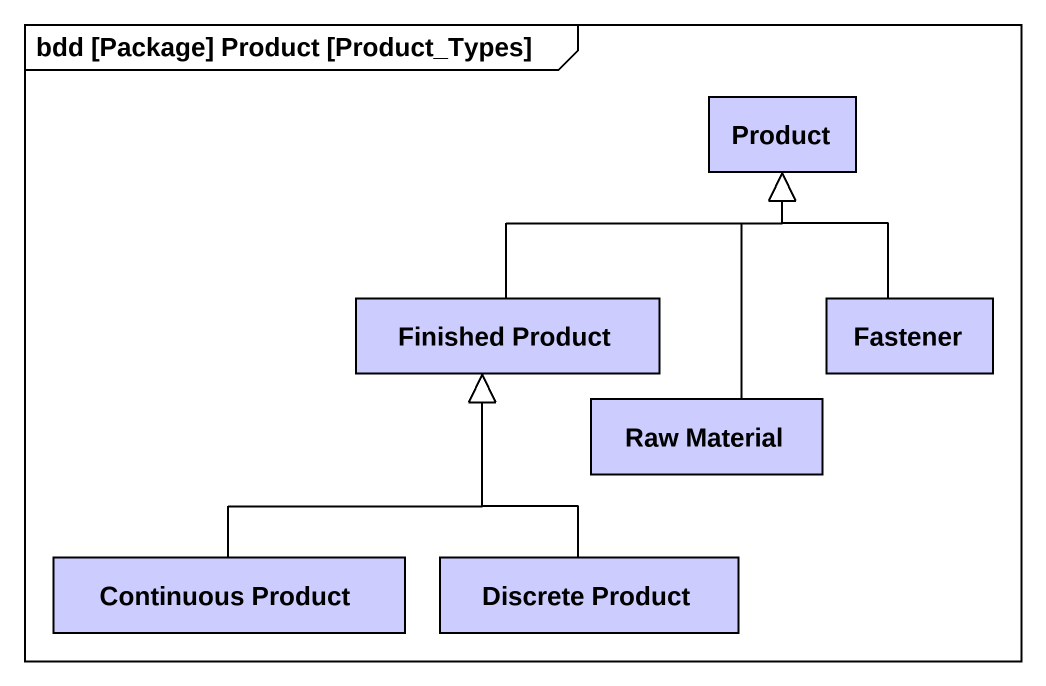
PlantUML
@startuml
mainframe bdd [Package] Product [Product_Types]
hide circle
hide empty members
class Product #CCCCFF
class "Finished Product" as Finished_Product #CCCCFF
class Fastener #CCCCFF
class "Raw Material" as Raw_Material #CCCCFF
class "Continuous Product" as Continuous_Product #CCCCFF
class "Discrete Product" as Discrete_Product #CCCCFF
Finished_Product -up-|> Product
Fastener -up-|> Product
Raw_Material -up-|> Product
Continuous_Product -up-|> Finished_Product
Discrete_Product -up-|> Finished_Product
@enduml
